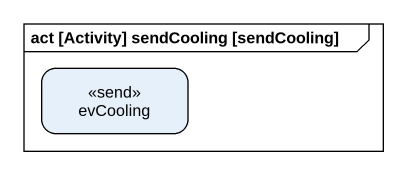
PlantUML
@startuml
mainframe act [Activity] sendCooling [sendCooling]
hide empty description
state evCooling <<send>>
@enduml
